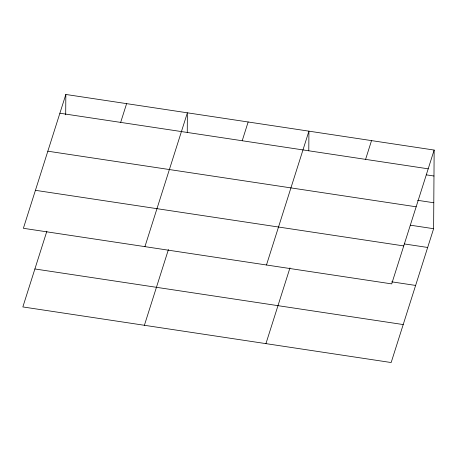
<?xml version="1.0" encoding="UTF-8"?>
<svg xmlns="http://www.w3.org/2000/svg" width="457" height="457" viewBox="0 0 457 457"><rect width="100%" height="100%" fill="white"/><g stroke="black" fill="none" stroke-linecap="round" stroke-linejoin="round"><path stroke-width="0.69" d="M65.699 114.804L65.837 94.462L434.15 150.062L433.619 228.706L391.163 362.538L22.85 306.938L46.877 231.191M187.25 132.45L187.381 112.81L144.926 246.643M308.789 150.799L308.926 131.159L266.471 264.991M65.837 94.462L23.381 228.294L391.695 283.894L434.15 150.062M120.659 122.396L126.612 103.636M144.395 325.287L168.422 249.539M242.204 140.745L248.151 121.985M265.934 343.635L289.967 267.882M365.589 159.367L371.535 140.607M59.89 113.222L428.198 168.822M426.232 174.842L433.973 176.014M417.612 200.309L433.79 202.754M47.842 151.198L416.15 206.793M410.397 225.198L433.619 228.706M404.451 243.958L427.666 247.466M35.429 190.323L403.742 245.923M391.7 281.826L415.619 285.436M34.898 268.967L403.205 324.561"/></g></svg>
